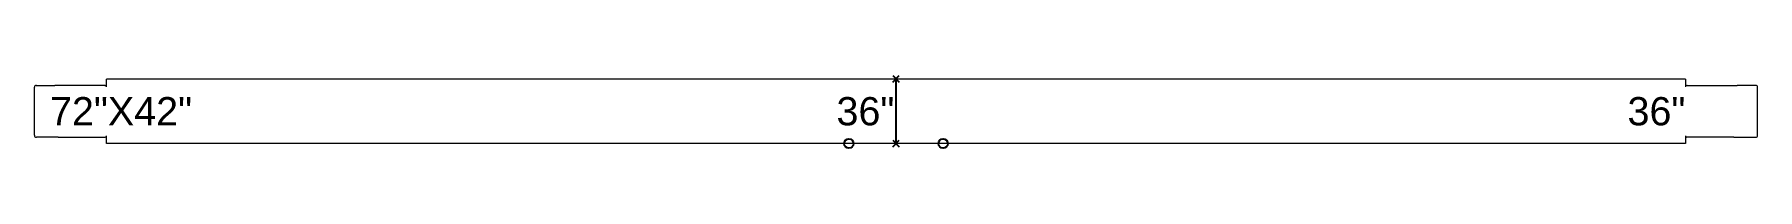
# Model space of a CAD drawing. Extents: x 0 to 1.83, y -0.04 to 0.04.
import ezdxf

# ---------------------------------------------------------------- set-up
doc = ezdxf.new("R2010")
doc.units = 0
doc.styles.get("Standard").update_dxf_attribs({"font": 'arial.ttf'})

msp = doc.modelspace()

# ---------------------------------------------------------------- linework, layer by layer
at = {"color": 1}
for p, q in [((0.9115, 0.0379), (0.9185, 0.0308)), ((0.9115, 0.0308), (0.9185, 0.0379)), ((0.915, 0.0343), (0.915, -0.0343)), ((0.9115, -0.0379), (0.9185, -0.0308)), ((0.9115, -0.0308), (0.9185, -0.0379))]:
    msp.add_line(p, q, dxfattribs=at)
at = {"color": 1, "linetype": 'Continuous', "lineweight": 0}
for p, q in [((0, -0.0255), (0, 0.0255)), ((0.0017, 0.0275), (0.0218, 0.0275)), ((0.002, 0.0275), (0.0215, 0.0275)), ((0.0747, 0.0275), (0.0215, 0.0275)), ((0.0747, 0.0275), (0.075, 0.0275)), ((0.0765, 0.026), (0.0765, 0.0343)), ((1.7535, 0.0343), (0.0765, 0.0343)), ((1.7535, 0.0343), (1.7535, 0.026)), ((1.7553, 0.0275), (1.755, 0.0275)), ((1.7553, 0.0275), (1.8085, 0.0275)), ((1.8283, 0.0275), (1.8082, 0.0275)), ((1.828, 0.0275), (1.8085, 0.0275)), ((1.83, -0.0255), (1.83, 0.0255)), ((0.025, -0.0275), (0.002, -0.0275)), ((0.025, -0.0275), (0.0747, -0.0275)), ((0.0747, -0.0275), (0.075, -0.0275)), ((0.0765, -0.0343), (0.0765, -0.026)), ((1.7535, -0.0343), (0.0765, -0.0343)), ((1.7535, -0.026), (1.7535, -0.0343)), ((1.7553, -0.0275), (1.755, -0.0275)), ((1.805, -0.0275), (1.7553, -0.0275)), ((1.805, -0.0275), (1.828, -0.0275))]:
    msp.add_line(p, q, dxfattribs=at)
at = {"color": 1}
for centre in [(0.865, -0.0343), (0.965, -0.0343)]:
    msp.add_circle(centre, 0.005, dxfattribs=at)
at = {"color": 1, "linetype": 'Continuous', "lineweight": 0}
for centre, radius, start, end in [((0.002, 0.0255), 0.00203, 90, 180), ((0.075, 0.026), 0.00151, 10.021, 90), ((0.075, 0.026), 0.00151, 0, 10.021), ((1.755, 0.026), 0.00151, 90, 169.979), ((1.755, 0.026), 0.00151, 169.979, 180), ((1.755, 0.026), 0.00151, 169.979, 180), ((1.828, 0.0255), 0.00203, 0, 90), ((0.002, -0.0255), 0.00203, 180, 270), ((0.075, -0.026), 0.00151, 270, 349.979), ((0.075, -0.026), 0.00151, 349.979, 0), ((1.755, -0.026), 0.00151, 180, 190.021), ((1.755, -0.026), 0.00151, 180, 190.021), ((1.755, -0.026), 0.00151, 190.021, 270), ((1.828, -0.0255), 0.00203, 270, 0)]:
    msp.add_arc(centre, radius, start, end, dxfattribs=at)
at = {"color": 1}
for p in [(0.915, 0.0343), (0.915, -0.0343)]:
    msp.add_point(p, dxfattribs=at)

# ---------------------------------------------------------------- texts
at = {"char_height": 0.03, "attachment_point": 1}
for s, insert in [('72"X42"', (0.0165, 0.0151)), ('36"', (0.8518, 0.0151)), ('36"', (1.6919, 0.0151))]:
    msp.add_mtext_dynamic_manual_height_columns(s, width=75.494015, gutter_width=12.5, heights=[0], dxfattribs=dict(at, insert=insert))

doc.saveas('drawing.dxf')
